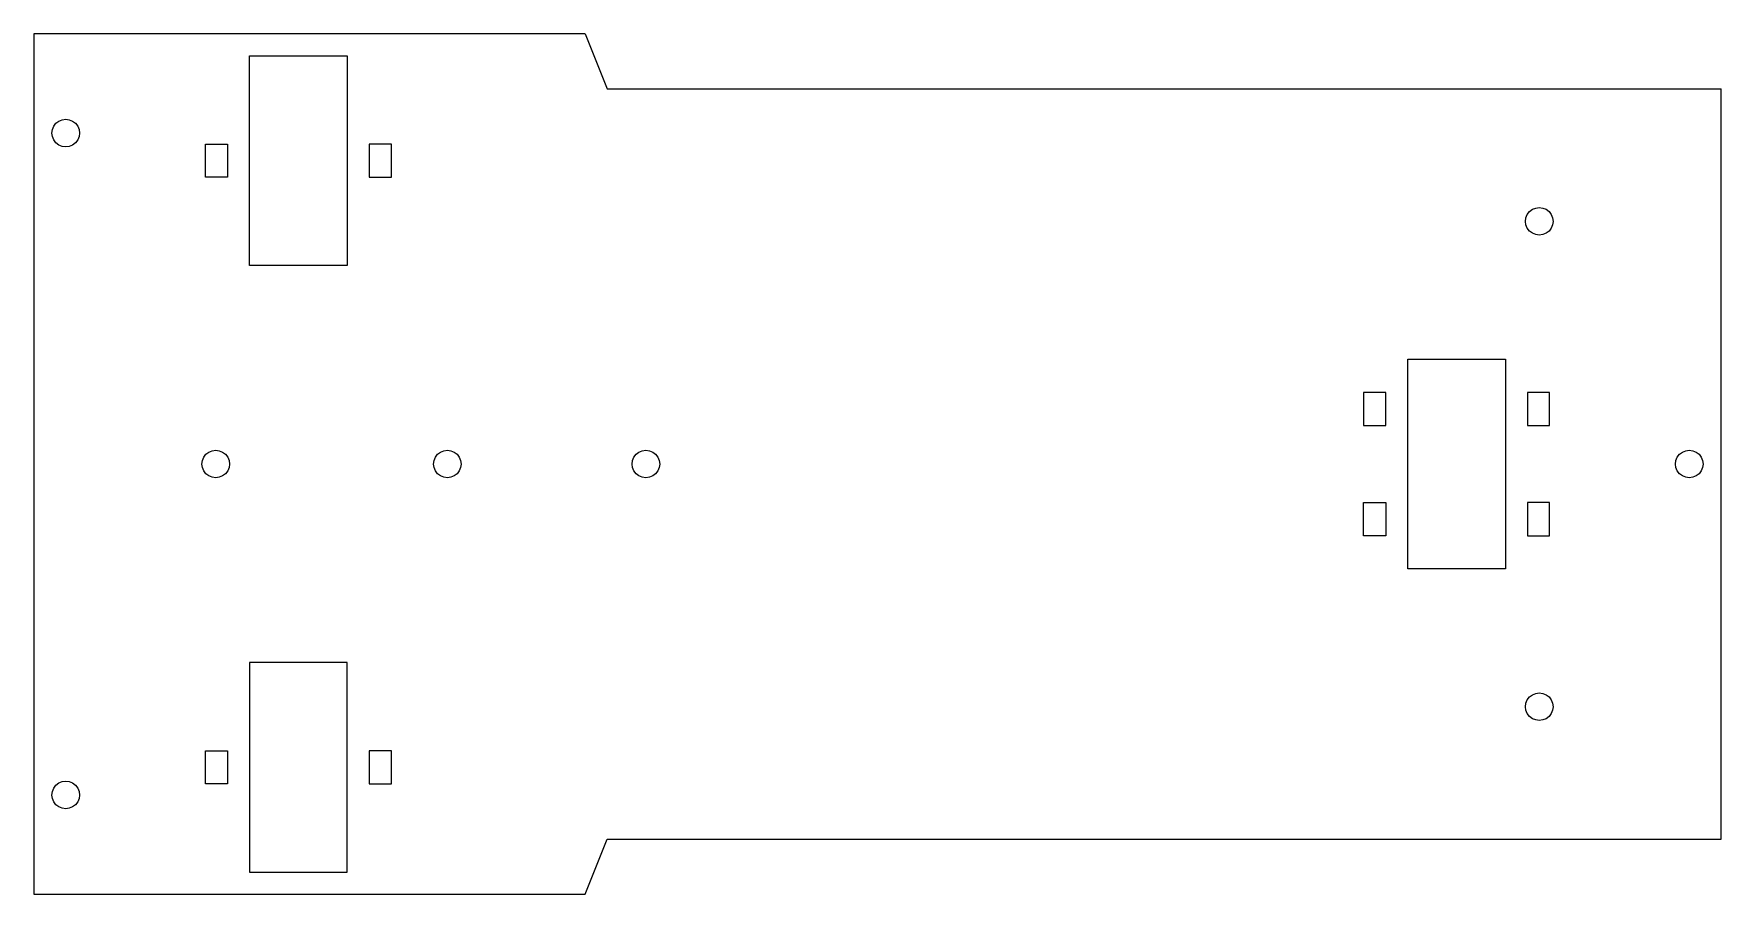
# Model space of a CAD drawing. Header units: metres. Extents: x -759 to -606, y -1014 to -936.
import ezdxf

# ---------------------------------------------------------------- set-up
doc = ezdxf.new("R2010")
doc.units = ezdxf.units.M

msp = doc.modelspace()

# ---------------------------------------------------------------- linework, layer by layer
at = {"layer": 'Layer0'}
for p, q in [((-709.48, -935.53, 0), (-759.48, -935.53, 0)), ((-759.48, -935.53, 0), (-759.48, -1013.53, 0)), ((-709.48, -935.53, 0), (-707.48, -940.53, 0)), ((-739.91, -937.53, 0), (-731.06, -937.53, 0)), ((-739.91, -956.53, 0), (-739.91, -937.53, 0)), ((-731.06, -937.53, 0), (-731.06, -956.53, 0)), ((-707.48, -940.53, 0), (-606.48, -940.53, 0)), ((-606.48, -1008.53, 0), (-606.48, -940.53, 0)), ((-757.79, -944.2, 0), (-757.67, -943.9, 0)), ((-757.67, -943.9, 0), (-757.47, -943.64, 0)), ((-757.47, -943.64, 0), (-757.21, -943.44, 0)), ((-757.21, -943.44, 0), (-756.91, -943.32, 0)), ((-756.91, -943.32, 0), (-756.58, -943.28, 0)), ((-756.58, -943.28, 0), (-756.26, -943.32, 0)), ((-756.26, -943.32, 0), (-755.96, -943.44, 0)), ((-755.96, -943.44, 0), (-755.7, -943.64, 0)), ((-755.7, -943.64, 0), (-755.5, -943.9, 0)), ((-755.5, -943.9, 0), (-755.38, -944.2, 0)), ((-757.83, -944.53, 0), (-757.79, -944.2, 0)), ((-757.79, -944.85, 0), (-757.83, -944.53, 0)), ((-757.67, -945.15, 0), (-757.79, -944.85, 0)), ((-757.47, -945.41, 0), (-757.67, -945.15, 0)), ((-757.21, -945.61, 0), (-757.47, -945.41, 0)), ((-755.7, -945.41, 0), (-755.96, -945.61, 0)), ((-755.5, -945.15, 0), (-755.7, -945.41, 0)), ((-755.38, -944.85, 0), (-755.5, -945.15, 0)), ((-755.38, -944.2, 0), (-755.33, -944.53, 0)), ((-755.33, -944.53, 0), (-755.38, -944.85, 0)), ((-743.91, -948.53, 0), (-743.91, -945.53, 0)), ((-743.91, -945.53, 0), (-741.91, -945.53, 0)), ((-741.91, -945.53, 0), (-741.91, -948.53, 0)), ((-729.06, -945.53, 0), (-729.06, -948.53, 0)), ((-727.06, -945.53, 0), (-729.06, -945.53, 0)), ((-727.06, -948.53, 0), (-727.06, -945.53, 0)), ((-756.91, -945.73, 0), (-757.21, -945.61, 0)), ((-756.58, -945.78, 0), (-756.91, -945.73, 0)), ((-756.26, -945.73, 0), (-756.58, -945.78, 0)), ((-755.96, -945.61, 0), (-756.26, -945.73, 0)), ((-741.91, -948.53, 0), (-743.91, -948.53, 0)), ((-729.06, -948.53, 0), (-727.06, -948.53, 0)), ((-624.07, -951.9, 0), (-623.87, -951.64, 0)), ((-623.87, -951.64, 0), (-623.61, -951.44, 0)), ((-623.61, -951.44, 0), (-623.31, -951.32, 0)), ((-623.31, -951.32, 0), (-622.98, -951.28, 0)), ((-622.98, -951.28, 0), (-622.66, -951.32, 0)), ((-622.66, -951.32, 0), (-622.36, -951.44, 0)), ((-622.36, -951.44, 0), (-622.1, -951.64, 0)), ((-622.1, -951.64, 0), (-621.9, -951.9, 0)), ((-624.23, -952.53, 0), (-624.19, -952.2, 0)), ((-624.19, -952.85, 0), (-624.23, -952.53, 0)), ((-624.19, -952.2, 0), (-624.07, -951.9, 0)), ((-624.07, -953.15, 0), (-624.19, -952.85, 0)), ((-623.87, -953.41, 0), (-624.07, -953.15, 0)), ((-621.9, -953.15, 0), (-622.1, -953.41, 0)), ((-621.9, -951.9, 0), (-621.78, -952.2, 0)), ((-621.78, -952.85, 0), (-621.9, -953.15, 0)), ((-621.78, -952.2, 0), (-621.73, -952.53, 0)), ((-621.73, -952.53, 0), (-621.78, -952.85, 0)), ((-623.61, -953.61, 0), (-623.87, -953.41, 0)), ((-623.31, -953.73, 0), (-623.61, -953.61, 0)), ((-622.98, -953.78, 0), (-623.31, -953.73, 0)), ((-622.66, -953.73, 0), (-622.98, -953.78, 0)), ((-622.36, -953.61, 0), (-622.66, -953.73, 0)), ((-622.1, -953.41, 0), (-622.36, -953.61, 0)), ((-731.06, -956.53, 0), (-739.91, -956.53, 0)), ((-634.91, -984.03, 0), (-634.91, -965.03, 0)), ((-634.91, -965.03, 0), (-626.06, -965.03, 0)), ((-626.06, -965.03, 0), (-626.06, -984.03, 0)), ((-638.91, -968.03, 0), (-638.91, -971.03, 0)), ((-636.91, -968.03, 0), (-638.91, -968.03, 0)), ((-636.91, -971.03, 0), (-636.91, -968.03, 0)), ((-622.06, -968.03, 0), (-624.06, -968.03, 0)), ((-624.06, -968.03, 0), (-624.06, -971.03, 0)), ((-622.06, -971.03, 0), (-622.06, -968.03, 0)), ((-638.91, -971.03, 0), (-636.91, -971.03, 0)), ((-624.06, -971.03, 0), (-622.06, -971.03, 0)), ((-744.23, -974.53, 0), (-744.19, -974.2, 0)), ((-744.19, -974.85, 0), (-744.23, -974.53, 0)), ((-744.19, -974.2, 0), (-744.07, -973.9, 0)), ((-744.07, -973.9, 0), (-743.87, -973.64, 0)), ((-743.87, -973.64, 0), (-743.61, -973.44, 0)), ((-743.61, -973.44, 0), (-743.31, -973.32, 0)), ((-743.31, -973.32, 0), (-742.98, -973.28, 0)), ((-742.98, -973.28, 0), (-742.66, -973.32, 0)), ((-742.66, -973.32, 0), (-742.36, -973.44, 0)), ((-742.36, -973.44, 0), (-742.1, -973.64, 0)), ((-742.1, -973.64, 0), (-741.9, -973.9, 0)), ((-741.9, -973.9, 0), (-741.78, -974.2, 0)), ((-741.78, -974.2, 0), (-741.73, -974.53, 0)), ((-741.73, -974.53, 0), (-741.78, -974.85, 0)), ((-723.23, -974.53, 0), (-723.19, -974.2, 0)), ((-723.19, -974.85, 0), (-723.23, -974.53, 0)), ((-723.19, -974.2, 0), (-723.07, -973.9, 0)), ((-723.07, -973.9, 0), (-722.87, -973.64, 0)), ((-722.87, -973.64, 0), (-722.61, -973.44, 0)), ((-722.61, -973.44, 0), (-722.31, -973.32, 0)), ((-722.31, -973.32, 0), (-721.98, -973.28, 0)), ((-721.98, -973.28, 0), (-721.66, -973.32, 0)), ((-721.66, -973.32, 0), (-721.36, -973.44, 0)), ((-721.36, -973.44, 0), (-721.1, -973.64, 0)), ((-721.1, -973.64, 0), (-720.9, -973.9, 0)), ((-720.9, -973.9, 0), (-720.78, -974.2, 0)), ((-720.78, -974.2, 0), (-720.73, -974.53, 0)), ((-720.73, -974.53, 0), (-720.78, -974.85, 0)), ((-705.23, -974.53, 0), (-705.19, -974.2, 0)), ((-705.19, -974.85, 0), (-705.23, -974.53, 0)), ((-705.19, -974.2, 0), (-705.07, -973.9, 0)), ((-705.07, -973.9, 0), (-704.87, -973.64, 0)), ((-704.87, -973.64, 0), (-704.61, -973.44, 0)), ((-704.61, -973.44, 0), (-704.31, -973.32, 0)), ((-704.31, -973.32, 0), (-703.98, -973.28, 0)), ((-703.98, -973.28, 0), (-703.66, -973.32, 0)), ((-703.66, -973.32, 0), (-703.36, -973.44, 0)), ((-703.36, -973.44, 0), (-703.1, -973.64, 0)), ((-703.1, -973.64, 0), (-702.9, -973.9, 0)), ((-702.9, -973.9, 0), (-702.78, -974.2, 0)), ((-702.78, -974.2, 0), (-702.73, -974.53, 0)), ((-702.73, -974.53, 0), (-702.78, -974.85, 0)), ((-610.63, -974.53), (-610.59, -974.2)), ((-610.59, -974.85), (-610.63, -974.53)), ((-610.59, -974.2), (-610.47, -973.9)), ((-610.47, -973.9), (-610.27, -973.64)), ((-610.27, -973.64), (-610.01, -973.44)), ((-610.01, -973.44), (-609.71, -973.32)), ((-609.71, -973.32), (-609.38, -973.28)), ((-609.38, -973.28), (-609.06, -973.32)), ((-609.06, -973.32), (-608.76, -973.44)), ((-608.76, -973.44), (-608.5, -973.64)), ((-608.5, -973.64), (-608.3, -973.9)), ((-608.3, -973.9), (-608.18, -974.2)), ((-608.18, -974.2), (-608.13, -974.53)), ((-608.13, -974.53), (-608.18, -974.85)), ((-744.07, -975.15, 0), (-744.19, -974.85, 0)), ((-743.87, -975.41, 0), (-744.07, -975.15, 0)), ((-743.61, -975.61, 0), (-743.87, -975.41, 0)), ((-743.31, -975.73, 0), (-743.61, -975.61, 0)), ((-742.98, -975.78, 0), (-743.31, -975.73, 0)), ((-742.66, -975.73, 0), (-742.98, -975.78, 0)), ((-742.36, -975.61, 0), (-742.66, -975.73, 0)), ((-742.1, -975.41, 0), (-742.36, -975.61, 0)), ((-741.9, -975.15, 0), (-742.1, -975.41, 0)), ((-741.78, -974.85, 0), (-741.9, -975.15, 0)), ((-723.07, -975.15, 0), (-723.19, -974.85, 0)), ((-722.87, -975.41, 0), (-723.07, -975.15, 0)), ((-722.61, -975.61, 0), (-722.87, -975.41, 0)), ((-722.31, -975.73, 0), (-722.61, -975.61, 0)), ((-721.98, -975.78, 0), (-722.31, -975.73, 0)), ((-721.66, -975.73, 0), (-721.98, -975.78, 0)), ((-721.36, -975.61, 0), (-721.66, -975.73, 0)), ((-721.1, -975.41, 0), (-721.36, -975.61, 0)), ((-720.9, -975.15, 0), (-721.1, -975.41, 0)), ((-720.78, -974.85, 0), (-720.9, -975.15, 0)), ((-705.07, -975.15, 0), (-705.19, -974.85, 0)), ((-704.87, -975.41, 0), (-705.07, -975.15, 0)), ((-704.61, -975.61, 0), (-704.87, -975.41, 0)), ((-704.31, -975.73, 0), (-704.61, -975.61, 0)), ((-703.98, -975.78, 0), (-704.31, -975.73, 0)), ((-703.66, -975.73, 0), (-703.98, -975.78, 0)), ((-703.36, -975.61, 0), (-703.66, -975.73, 0)), ((-703.1, -975.41, 0), (-703.36, -975.61, 0)), ((-702.9, -975.15, 0), (-703.1, -975.41, 0)), ((-702.78, -974.85, 0), (-702.9, -975.15, 0)), ((-610.47, -975.15), (-610.59, -974.85)), ((-610.27, -975.41), (-610.47, -975.15)), ((-610.01, -975.61), (-610.27, -975.41)), ((-609.71, -975.73), (-610.01, -975.61)), ((-609.38, -975.78), (-609.71, -975.73)), ((-609.06, -975.73), (-609.38, -975.78)), ((-608.76, -975.61), (-609.06, -975.73)), ((-608.5, -975.41), (-608.76, -975.61)), ((-608.3, -975.15), (-608.5, -975.41)), ((-608.18, -974.85), (-608.3, -975.15)), ((-638.91, -978.03, 0), (-636.91, -978.03, 0)), ((-638.91, -981.03, 0), (-638.91, -978.03, 0)), ((-636.91, -978.03, 0), (-636.91, -981.03, 0)), ((-624.06, -978.03, 0), (-624.06, -981.03, 0)), ((-622.06, -978.03, 0), (-624.06, -978.03, 0)), ((-622.06, -981.03, 0), (-622.06, -978.03, 0)), ((-636.91, -981.03, 0), (-638.91, -981.03, 0)), ((-624.06, -981.03, 0), (-622.06, -981.03, 0)), ((-626.06, -984.03, 0), (-634.91, -984.03, 0)), ((-731.06, -992.53, 0), (-739.91, -992.53, 0)), ((-739.91, -992.53, 0), (-739.91, -1011.53, 0)), ((-731.06, -1011.53, 0), (-731.06, -992.53, 0)), ((-624.19, -996.2, 0), (-624.07, -995.9, 0)), ((-624.07, -995.9, 0), (-623.87, -995.64, 0)), ((-623.87, -995.64, 0), (-623.61, -995.44, 0)), ((-623.61, -995.44, 0), (-623.31, -995.32, 0)), ((-623.31, -995.32, 0), (-622.98, -995.28, 0)), ((-622.98, -995.28, 0), (-622.66, -995.32, 0)), ((-622.66, -995.32, 0), (-622.36, -995.44, 0)), ((-622.36, -995.44, 0), (-622.1, -995.64, 0)), ((-622.1, -995.64, 0), (-621.9, -995.9, 0)), ((-621.9, -995.9, 0), (-621.78, -996.2, 0)), ((-624.23, -996.53, 0), (-624.19, -996.2, 0)), ((-624.19, -996.85, 0), (-624.23, -996.53, 0)), ((-624.07, -997.15, 0), (-624.19, -996.85, 0)), ((-623.87, -997.41, 0), (-624.07, -997.15, 0)), ((-623.61, -997.61, 0), (-623.87, -997.41, 0)), ((-622.1, -997.41, 0), (-622.36, -997.61, 0)), ((-621.9, -997.15, 0), (-622.1, -997.41, 0)), ((-621.78, -996.85, 0), (-621.9, -997.15, 0)), ((-621.78, -996.2, 0), (-621.73, -996.53, 0)), ((-621.73, -996.53, 0), (-621.78, -996.85, 0)), ((-623.31, -997.73, 0), (-623.61, -997.61, 0)), ((-622.98, -997.78, 0), (-623.31, -997.73, 0)), ((-622.66, -997.73, 0), (-622.98, -997.78, 0)), ((-622.36, -997.61, 0), (-622.66, -997.73, 0)), ((-743.91, -1000.53, 0), (-741.91, -1000.53, 0)), ((-743.91, -1003.53, 0), (-743.91, -1000.53, 0)), ((-741.91, -1000.53, 0), (-741.91, -1003.53, 0)), ((-727.06, -1000.53, 0), (-729.06, -1000.53, 0)), ((-729.06, -1000.53, 0), (-729.06, -1003.53, 0)), ((-727.06, -1003.53, 0), (-727.06, -1000.53, 0)), ((-757.67, -1003.9, 0), (-757.47, -1003.64, 0)), ((-757.47, -1003.64, 0), (-757.21, -1003.44, 0)), ((-757.21, -1003.44, 0), (-756.91, -1003.32, 0)), ((-756.91, -1003.32, 0), (-756.58, -1003.28, 0)), ((-756.58, -1003.28, 0), (-756.26, -1003.32, 0)), ((-756.26, -1003.32, 0), (-755.96, -1003.44, 0)), ((-755.96, -1003.44, 0), (-755.7, -1003.64, 0)), ((-755.7, -1003.64, 0), (-755.5, -1003.9, 0)), ((-741.91, -1003.53, 0), (-743.91, -1003.53, 0)), ((-729.06, -1003.53, 0), (-727.06, -1003.53, 0)), ((-757.83, -1004.53, 0), (-757.79, -1004.2, 0)), ((-757.79, -1004.85, 0), (-757.83, -1004.53, 0)), ((-757.79, -1004.2, 0), (-757.67, -1003.9, 0)), ((-757.67, -1005.15, 0), (-757.79, -1004.85, 0)), ((-757.47, -1005.41, 0), (-757.67, -1005.15, 0)), ((-755.5, -1005.15, 0), (-755.7, -1005.41, 0)), ((-755.5, -1003.9, 0), (-755.38, -1004.2, 0)), ((-755.38, -1004.85, 0), (-755.5, -1005.15, 0)), ((-755.38, -1004.2, 0), (-755.33, -1004.53, 0)), ((-755.33, -1004.53, 0), (-755.38, -1004.85, 0)), ((-757.21, -1005.61, 0), (-757.47, -1005.41, 0)), ((-756.91, -1005.73, 0), (-757.21, -1005.61, 0)), ((-756.58, -1005.78, 0), (-756.91, -1005.73, 0)), ((-756.26, -1005.73, 0), (-756.58, -1005.78, 0)), ((-755.96, -1005.61, 0), (-756.26, -1005.73, 0)), ((-755.7, -1005.41, 0), (-755.96, -1005.61, 0)), ((-709.48, -1013.53, 0), (-707.48, -1008.53, 0)), ((-707.48, -1008.53, 0), (-606.48, -1008.53, 0)), ((-739.91, -1011.53, 0), (-731.06, -1011.53, 0)), ((-759.48, -1013.53, 0), (-709.48, -1013.53, 0))]:
    msp.add_line(p, q, dxfattribs=at)

doc.saveas('drawing.dxf')
